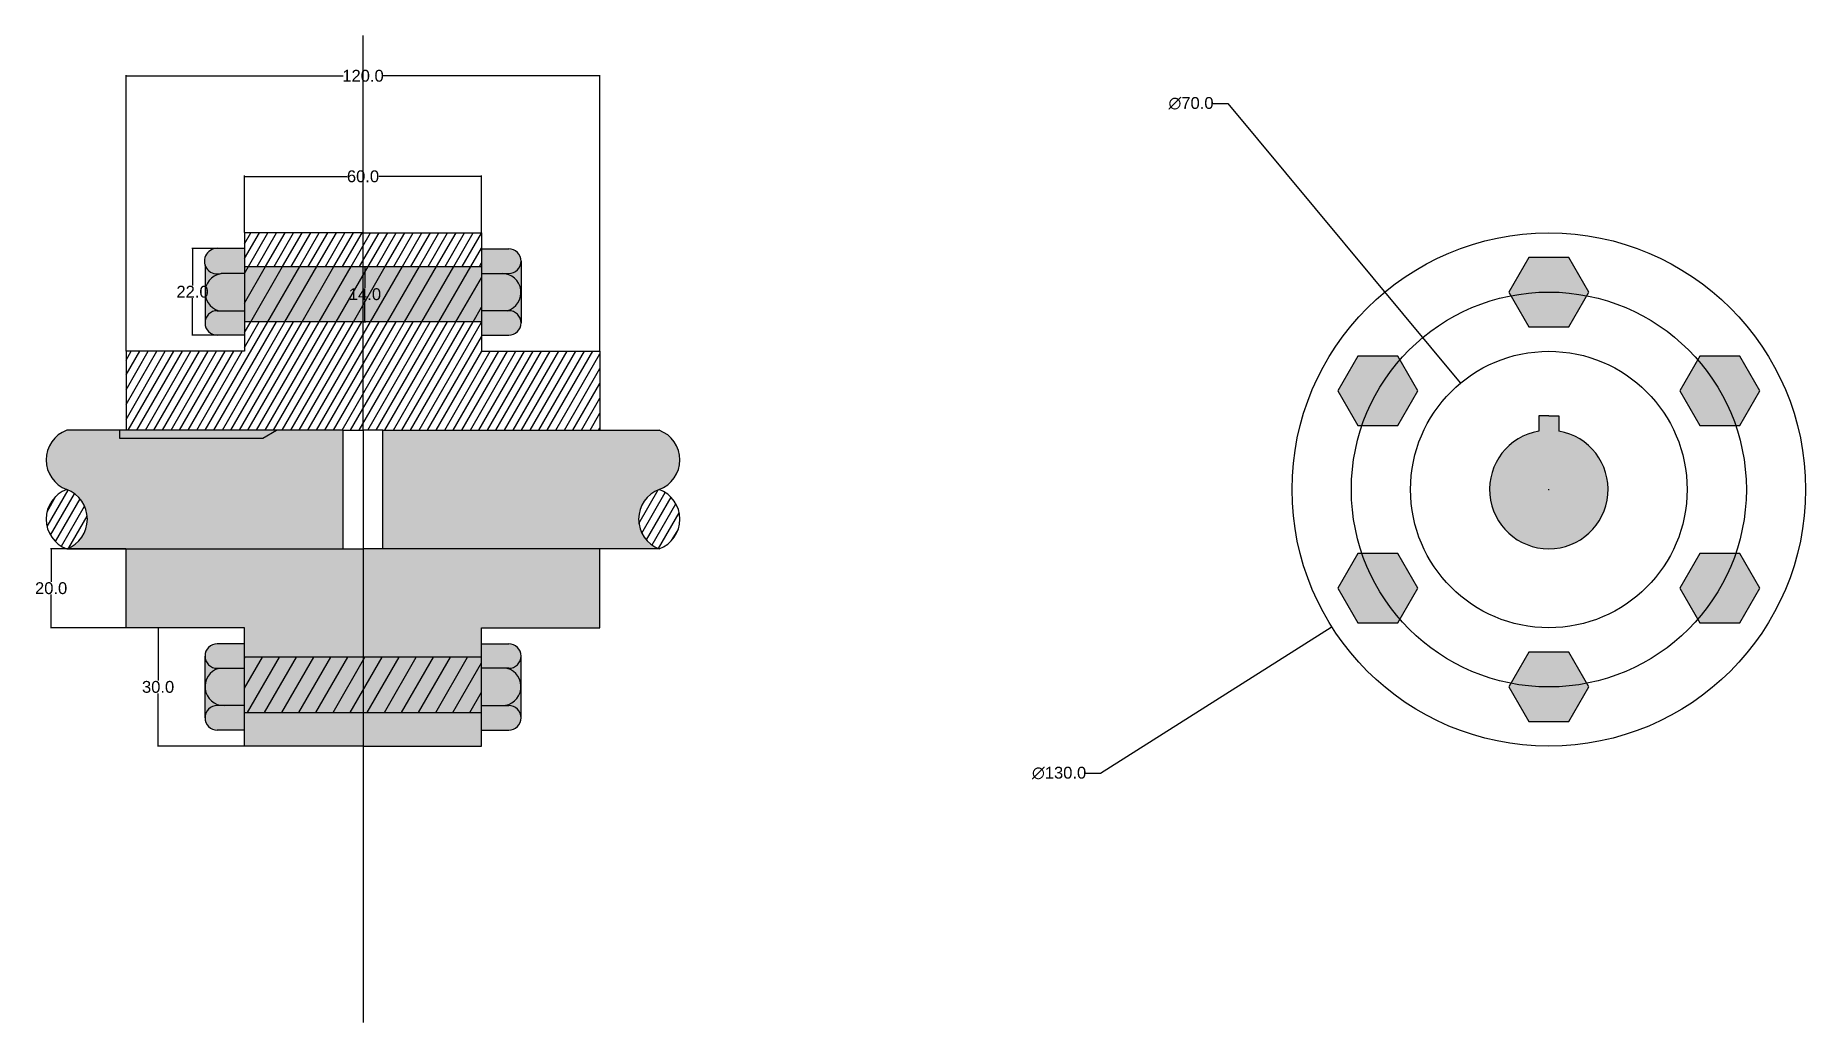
# Model space of a CAD drawing. Header units: inches. Extents: x -135 to 313, y -108 to 142.
import ezdxf

# ---------------------------------------------------------------- set-up
doc = ezdxf.new("R2010")
doc.units = ezdxf.units.IN
doc.header["$MEASUREMENT"] = 0
doc.styles.get("Standard").update_dxf_attribs({"font": 'arial.ttf'})
doc.dimstyles.get("Standard").update_dxf_attribs({"dimtxt": 3, "dimasz": 0.18, "dimexe": 0.18, "dimexo": 0.0625, "dimgap": 0.09, "dimtad": 0, "dimtih": 1, "dimtoh": 1, "dimdec": 1, "dimzin": 0, "dimdsep": 46, "dimtxsty": 'Standard', "dimcen": 0.09, "dimclrd": 1, "dimclrt": 4, "dimadec": 0, "dimazin": 0, "dimtfac": 1, "dimtdec": 1, "dimtofl": 0, "dimtmove": 0, "dimatfit": 3, "dimfxl": 1, "dimtolj": 1, "dimtzin": 0, "dimarcsym": 0})

# ---------------------------------------------------------------- blocks, each defined once
blk = doc.blocks.new('*U1')
blk.add_lwpolyline([(10.14, 0), (5.07, 8.78), (-5.07, 8.78), (-10.14, 0), (-5.07, -8.78), (5.07, -8.78)], close=True)
blk = doc.blocks.new('*U2')
at = {"color": 0, "linetype": 'ByBlock', "lineweight": -2, "transparency": 16777216}
blk.add_blockref('*U1', (247.77, 77.47), dxfattribs=at)
for p, rotation in [((204.47, 52.47), 59.99999999999999), ((291.07, 52.47), 299.9999999999999), ((204.47, 2.47), 120), ((291.07, 2.47), 240), ((247.77, -22.53), 180)]:
    blk.add_blockref('*U1', p, dxfattribs=dict(at, rotation=rotation))
blk = doc.blocks.new('*D4')
at = {"color": 0, "lineweight": -2, "transparency": 16777216}
for p, q in [((247.68, 27.47), (247.86, 27.47)), ((247.77, 27.38), (247.77, 27.56))]:
    blk.add_line(p, q, dxfattribs=at)
at = {"color": 1, "lineweight": -2, "transparency": 16777216}
for p, q in [((134.23, -44.34), (192.69, -7.37)), ((130.56, -44.34), (134.23, -44.34))]:
    blk.add_line(p, q, dxfattribs=at)
at = {"color": 1, "transparency": 16777216}
blk.add_solid([(192.67, -7.35), (192.7, -7.4), (192.84, -7.27)], dxfattribs=at)
at = {"layer": 'Defpoints', "color": 0, "transparency": 16777216}
for p in [(302.71, 62.22), (192.84, -7.27)]:
    blk.add_point(p, dxfattribs=at)
at = {"color": 4, "transparency": 16777216, "insert": (123.78, -44.34), "char_height": 3, "attachment_point": 5}
blk.add_mtext('\\A1;∅130.0', dxfattribs=at)
blk = doc.blocks.new('*D5')
at = {"color": 1, "lineweight": -2, "transparency": 16777216}
for p, q in [((162.8, 125.26), (166.47, 125.26)), ((166.47, 125.26), (225.28, 54.52))]:
    blk.add_line(p, q, dxfattribs=at)
at = {"color": 0, "lineweight": -2, "transparency": 16777216}
for p, q in [((247.68, 27.47), (247.86, 27.47)), ((247.77, 27.38), (247.77, 27.56))]:
    blk.add_line(p, q, dxfattribs=at)
at = {"color": 1, "transparency": 16777216}
blk.add_solid([(225.31, 54.54), (225.26, 54.5), (225.4, 54.39)], dxfattribs=at)
at = {"layer": 'Defpoints', "color": 0, "transparency": 16777216}
for p in [(225.4, 54.39), (270.15, 0.56)]:
    blk.add_point(p, dxfattribs=at)
at = {"color": 4, "transparency": 16777216, "insert": (157.18, 125.26), "char_height": 3, "attachment_point": 5}
blk.add_mtext('\\A1;∅70.0', dxfattribs=at)
blk = doc.blocks.new('*D6')
at = {"color": 0, "lineweight": -2, "transparency": 16777216}
for p, q in [((-82.45, 92.53), (-82.45, 106.95)), ((-22.45, 92.53), (-22.45, 106.95))]:
    blk.add_line(p, q, dxfattribs=at)
at = {"color": 1, "lineweight": -2, "transparency": 16777216}
for p, q in [((-82.27, 106.77), (-56.44, 106.77)), ((-22.63, 106.77), (-48.46, 106.77))]:
    blk.add_line(p, q, dxfattribs=at)
at = {"color": 1, "transparency": 16777216}
for points in [[(-82.27, 106.8), (-82.27, 106.74), (-82.45, 106.77)], [(-22.63, 106.8), (-22.63, 106.74), (-22.45, 106.77)]]:
    blk.add_solid(points, dxfattribs=at)
at = {"layer": 'Defpoints', "color": 0, "transparency": 16777216}
for p in [(-22.45, 106.77), (-82.45, 92.47), (-22.45, 92.47)]:
    blk.add_point(p, dxfattribs=at)
at = {"color": 4, "transparency": 16777216, "insert": (-52.45, 106.77), "char_height": 3, "attachment_point": 5}
blk.add_mtext('\\A1;60.0', dxfattribs=at)
blk = doc.blocks.new('*D7')
at = {"color": 0, "lineweight": -2, "transparency": 16777216}
for p, q in [((-112.45, 62.53), (-112.45, 132.41)), ((7.55, 62.53), (7.55, 132.41))]:
    blk.add_line(p, q, dxfattribs=at)
at = {"color": 1, "lineweight": -2, "transparency": 16777216}
for p, q in [((-112.27, 132.23), (-57.46, 132.23)), ((7.37, 132.23), (-47.45, 132.23))]:
    blk.add_line(p, q, dxfattribs=at)
at = {"color": 1, "transparency": 16777216}
for points in [[(-112.27, 132.26), (-112.27, 132.2), (-112.45, 132.23)], [(7.37, 132.26), (7.37, 132.2), (7.55, 132.23)]]:
    blk.add_solid(points, dxfattribs=at)
at = {"layer": 'Defpoints', "color": 0, "transparency": 16777216}
for p in [(7.55, 132.23), (-112.45, 62.47), (7.55, 62.47)]:
    blk.add_point(p, dxfattribs=at)
at = {"color": 4, "transparency": 16777216, "insert": (-52.45, 132.23), "char_height": 3, "attachment_point": 5}
blk.add_mtext('\\A1;120.0', dxfattribs=at)
blk = doc.blocks.new('*D8')
at = {"color": 0, "lineweight": -2, "transparency": 16777216}
for p, q in [((-82.51, -7.53), (-104.51, -7.53)), ((-82.51, -37.53), (-104.51, -37.53))]:
    blk.add_line(p, q, dxfattribs=at)
at = {"color": 1, "lineweight": -2, "transparency": 16777216}
for p, q in [((-104.33, -7.71), (-104.33, -20.91)), ((-104.33, -37.35), (-104.33, -24.15))]:
    blk.add_line(p, q, dxfattribs=at)
at = {"color": 1, "transparency": 16777216}
for points in [[(-104.36, -7.71), (-104.3, -7.71), (-104.33, -7.53)], [(-104.36, -37.35), (-104.3, -37.35), (-104.33, -37.53)]]:
    blk.add_solid(points, dxfattribs=at)
at = {"layer": 'Defpoints', "color": 0, "transparency": 16777216}
for p in [(-82.45, -7.53), (-104.33, -37.53), (-82.45, -37.53)]:
    blk.add_point(p, dxfattribs=at)
at = {"color": 4, "transparency": 16777216, "insert": (-104.33, -22.53), "char_height": 3, "attachment_point": 5}
blk.add_mtext('\\A1;30.0', dxfattribs=at)
blk = doc.blocks.new('*D9')
at = {"color": 0, "lineweight": -2, "transparency": 16777216}
for p, q in [((-112.51, 12.47), (-131.59, 12.47)), ((-112.51, -7.53), (-131.59, -7.53))]:
    blk.add_line(p, q, dxfattribs=at)
at = {"color": 1, "lineweight": -2, "transparency": 16777216}
for p, q in [((-131.41, 12.29), (-131.41, 4.09)), ((-131.41, -7.35), (-131.41, 0.85))]:
    blk.add_line(p, q, dxfattribs=at)
at = {"color": 1, "transparency": 16777216}
for points in [[(-131.44, 12.29), (-131.38, 12.29), (-131.41, 12.47)], [(-131.44, -7.35), (-131.38, -7.35), (-131.41, -7.53)]]:
    blk.add_solid(points, dxfattribs=at)
at = {"layer": 'Defpoints', "color": 0, "transparency": 16777216}
for p in [(-131.41, 12.47), (-112.45, 12.47), (-112.45, -7.53)]:
    blk.add_point(p, dxfattribs=at)
at = {"color": 4, "transparency": 16777216, "insert": (-131.41, 2.47), "char_height": 3, "attachment_point": 5}
blk.add_mtext('\\A1;20.0', dxfattribs=at)
blk = doc.blocks.new('*D10')
at = {"color": 0, "lineweight": -2, "transparency": 16777216}
for p, q in [((-52.39, 83.92), (-51.77, 83.92)), ((-52.39, 69.92), (-51.77, 69.92))]:
    blk.add_line(p, q, dxfattribs=at)
at = {"color": 1, "lineweight": -2, "transparency": 16777216}
for p, q in [((-51.95, 83.74), (-51.95, 78.55)), ((-51.95, 70.1), (-51.95, 75.3))]:
    blk.add_line(p, q, dxfattribs=at)
at = {"color": 1, "transparency": 16777216}
for points in [[(-51.98, 83.74), (-51.92, 83.74), (-51.95, 83.92)], [(-51.98, 70.1), (-51.92, 70.1), (-51.95, 69.92)]]:
    blk.add_solid(points, dxfattribs=at)
at = {"layer": 'Defpoints', "color": 0, "transparency": 16777216}
for p in [(-52.45, 83.92), (-52.45, 69.92), (-51.95, 69.92)]:
    blk.add_point(p, dxfattribs=at)
at = {"color": 4, "transparency": 16777216, "insert": (-51.95, 76.92), "char_height": 3, "attachment_point": 5}
blk.add_mtext('\\A1;14.0', dxfattribs=at)
blk = doc.blocks.new('*D13')
at = {"color": 0, "lineweight": -2, "transparency": 16777216}
for p, q in [((-82.51, 88.54), (-95.79, 88.54)), ((-82.51, 66.54), (-95.79, 66.54))]:
    blk.add_line(p, q, dxfattribs=at)
at = {"color": 1, "lineweight": -2, "transparency": 16777216}
for p, q in [((-95.61, 88.36), (-95.61, 79.16)), ((-95.61, 66.72), (-95.61, 75.92))]:
    blk.add_line(p, q, dxfattribs=at)
at = {"color": 1, "transparency": 16777216}
for points in [[(-95.64, 88.36), (-95.58, 88.36), (-95.61, 88.54)], [(-95.64, 66.72), (-95.58, 66.72), (-95.61, 66.54)]]:
    blk.add_solid(points, dxfattribs=at)
at = {"layer": 'Defpoints', "color": 0, "transparency": 16777216}
for p in [(-82.45, 88.54), (-95.61, 66.54), (-82.45, 66.54)]:
    blk.add_point(p, dxfattribs=at)
at = {"color": 4, "transparency": 16777216, "insert": (-95.61, 77.54), "char_height": 3, "attachment_point": 5}
blk.add_mtext('\\A1;22.0', dxfattribs=at)

msp = doc.modelspace()

# ---------------------------------------------------------------- hatches: boundary and pattern name
at = {"true_color": 0xed1f24}
h = msp.add_hatch(dxfattribs=at)
h.set_pattern_fill('ANSI31', color=240, scale=15, angle=15)
h.paths.add_polyline_path([(-52.45, 69.92), (-82.45, 69.92), (-82.45, 62.47), (-97.45, 62.47), (-112.45, 62.47), (-112.45, 42.47), (-57.45, 42.47), (-52.45, 42.47)])
h.paths.add_polyline_path([(-22.45, 92.47), (-52.45, 92.47), (-52.45, 83.92), (-22.45, 83.92)])
h.paths.add_polyline_path([(-52.45, 92.47), (-82.45, 92.47), (-82.45, 83.92), (-52.45, 83.92)])
h.paths.add_polyline_path([(7.55, 62.47), (-7.45, 62.47), (-22.45, 62.47), (-22.45, 69.92), (-52.45, 69.92), (-52.45, 42.47), (-47.45, 42.47), (7.55, 42.47)])
at = {"true_color": 0x139b48}
h = msp.add_hatch(color=114, dxfattribs=at)
h.dxf.hatch_style = 1
h.paths.add_polyline_path([(-82.45, 88.54), (-89.34, 88.54, 1.159344), (-88.4, 82.19), (-82.45, 82.19)])
h = msp.add_hatch(color=114, dxfattribs=at)
h.dxf.hatch_style = 1
h.paths.add_polyline_path([(-82.45, 88.4), (-89.34, 88.4, 1), (-89.34, 82.19), (-82.45, 82.19)])
h.paths.add_polyline_path([(-82.45, 82.19), (-87.64, 82.19, 0.869881), (-88.96, 72.76), (-82.45, 72.76)])
h.paths.add_polyline_path([(-82.45, 72.76), (-88.96, 72.76), (-89.34, 72.76, 1), (-89.34, 66.54), (-82.45, 66.54)])
h.paths.add_polyline_path([(-87.64, 82.19), (-89.34, 82.19, -0.414214), (-92.45, 85.3), (-92.45, 77.38, -0.414214)])
h.paths.add_polyline_path([(-89.34, 72.76), (-88.96, 72.76, -0.334972), (-92.45, 77.38), (-92.45, 69.65, -0.414214)])
h.paths.add_polyline_path([(-52.45, 83.92), (-82.45, 83.92), (-82.45, 82.19), (-82.45, 69.92), (-52.45, 69.92)])
h.paths.add_polyline_path([(-22.45, 83.92), (-52.45, 83.92), (-52.45, 69.92), (-22.45, 69.92)])
h.paths.add_polyline_path([(-52.45, -14.98), (-82.45, -14.98), (-82.45, -28.98), (-52.45, -28.98)])
h.paths.add_polyline_path([(-22.45, -14.98), (-52.45, -14.98), (-52.45, -28.98), (-22.45, -28.98)])
h.paths.add_polyline_path([(-82.45, -11.6), (-89.34, -11.6, 1), (-89.34, -17.81), (-82.45, -17.81), (-82.45, -14.98)])
h.paths.add_polyline_path([(-82.45, -17.81), (-88.96, -17.81, 0.869881), (-87.64, -27.24), (-82.45, -27.24)])
h.paths.add_polyline_path([(-82.45, -27.24), (-87.64, -27.24), (-89.34, -27.24, 1), (-89.34, -33.46), (-82.45, -33.46)])
h.paths.add_polyline_path([(-88.96, -17.81), (-89.34, -17.81, -0.414214), (-92.45, -14.7), (-92.45, -22.44, -0.334972)])
h.paths.add_polyline_path([(-92.45, -22.44), (-92.45, -30.35, -0.414214), (-89.34, -27.24), (-87.64, -27.24, -0.414214)])
at = {"true_color": 0x4554a5}
h = msp.add_hatch(color=175, dxfattribs=at)
h.dxf.hatch_style = 1
h.paths.add_polyline_path([(-15.56, -11.6), (-22.45, -11.6), (-22.45, -17.81), (-15.56, -17.81, 1)])
h.paths.add_polyline_path([(-15.94, -17.81), (-22.45, -17.81), (-22.45, -27.24), (-17.26, -27.24, 0.869881)])
h.paths.add_polyline_path([(-15.56, -27.24), (-22.45, -27.24), (-22.45, -33.46), (-15.56, -33.46, 1)])
h.paths.add_polyline_path([(-12.45, -14.7, -0.414214), (-15.56, -17.81), (-15.94, -17.81, -0.334972), (-12.45, -22.44)])
h.paths.add_polyline_path([(-12.45, -22.44, -0.414214), (-17.26, -27.24), (-15.56, -27.24, -0.414214), (-12.45, -30.35)])
h.paths.add_polyline_path([(-15.56, 88.4), (-22.45, 88.4), (-22.45, 82.19), (-15.56, 82.19, 1)])
h.paths.add_polyline_path([(-17.26, 82.19), (-22.45, 82.19), (-22.45, 72.76), (-15.94, 72.76, 0.869881)])
h.paths.add_polyline_path([(-15.56, 72.76), (-22.45, 72.76), (-22.45, 69.92), (-22.45, 66.54), (-15.56, 66.54, 1)])
h.paths.add_polyline_path([(-12.45, 77.38, -0.334972), (-15.94, 72.76), (-15.56, 72.76, -0.414214), (-12.45, 69.65)])
h.paths.add_polyline_path([(-12.45, 85.3, -0.414214), (-15.56, 82.19), (-17.26, 82.19, -0.414214), (-12.45, 77.38)])
at = {"true_color": 0x139b48}
h = msp.add_hatch(color=114, dxfattribs=at)
h.dxf.hatch_style = 1
h.paths.add_polyline_path([(252.84, 86.25), (242.7, 86.25), (237.63, 77.47), (238.17, 76.54, -0.096927), (257.38, 76.54), (257.91, 77.47)])
h.paths.add_polyline_path([(257.38, 76.54, 0.096927), (238.17, 76.54), (242.7, 68.69), (252.84, 68.69)])
h.paths.add_polyline_path([(285.47, 60.32), (280.94, 52.47), (286, 43.69), (295.07, 43.69, 0.096927)])
h.paths.add_polyline_path([(301.21, 52.47), (296.14, 61.25), (286, 61.25), (285.47, 60.32, -0.096927), (295.07, 43.69), (296.14, 43.69)])
h.paths.add_polyline_path([(295.07, 11.25), (286, 11.25), (280.94, 2.47), (285.47, -5.38, 0.096927)])
h.paths.add_polyline_path([(296.14, 11.25), (295.07, 11.25, -0.096927), (285.47, -5.38), (286, -6.31), (296.14, -6.31), (301.21, 2.47)])
h.paths.add_polyline_path([(257.91, -22.53), (257.38, -21.6, -0.096927), (238.17, -21.6), (237.63, -22.53), (242.7, -31.31), (252.84, -31.31)])
h.paths.add_polyline_path([(252.84, -13.75), (242.7, -13.75), (238.17, -21.6, 0.096927), (257.38, -21.6)])
h.paths.add_polyline_path([(200.48, 11.25), (199.4, 11.25), (194.33, 2.47), (199.4, -6.31), (209.54, -6.31), (210.08, -5.38, -0.096927)])
h.paths.add_polyline_path([(209.54, 11.25), (200.48, 11.25, 0.096927), (210.08, -5.38), (214.61, 2.47)])
h.paths.add_polyline_path([(210.08, 60.32), (209.54, 61.25), (199.4, 61.25), (194.33, 52.47), (199.4, 43.69), (200.48, 43.69, -0.096927)])
h.paths.add_polyline_path([(214.61, 52.47), (210.08, 60.32, 0.096927), (200.48, 43.69), (209.54, 43.69)])
h = msp.add_hatch(dxfattribs=at)
h.set_pattern_fill('ANSI31', color=114, scale=30, angle=15)
h.paths.add_polyline_path([(-52.45, 83.92), (-82.45, 83.92), (-82.45, 69.92), (-52.45, 69.92)])
h.paths.add_polyline_path([(-22.45, 83.92), (-52.45, 83.92), (-52.45, 69.92), (-22.45, 69.92)])
h.paths.add_polyline_path([(-52.45, -14.98), (-82.45, -14.98), (-82.45, -28.98), (-52.45, -28.98)])
h.paths.add_polyline_path([(-22.45, -14.98), (-52.45, -14.98), (-52.45, -28.98), (-22.45, -28.98)])
at = {"true_color": 0xa953a0}
h = msp.add_hatch(color=215, dxfattribs=at)
h.dxf.hatch_style = 1
h.paths.add_polyline_path([(250.31, 42.26), (250.32, 46.09), (247.77, 46.09), (245.23, 46.09), (245.24, 42.26, 11.744962)])
h = msp.add_hatch(color=215, dxfattribs=at)
h.dxf.hatch_style = 1
h.paths.add_polyline_path([(-57.45, 42.47), (-74.33, 42.47), (-77.8, 40.51), (-114.09, 40.51), (-114.09, 42.47), (-127.45, 42.47, 0.695482), (-127.45, 27.47, -0.695482), (-127.45, 12.47), (-57.45, 12.47)])
h.paths.add_polyline_path([(22.55, 27.47, 0.695482), (22.55, 42.47), (-47.45, 42.47), (-47.45, 12.47), (22.55, 12.47, -0.695482)])
h.paths.add_polyline_path([(-52.45, 12.47), (-57.45, 12.47), (-112.45, 12.47), (-112.45, -7.53), (-97.45, -7.53), (-52.45, -7.53)])
h.paths.add_polyline_path([(7.55, 12.47), (-47.45, 12.47), (-52.45, 12.47), (-52.45, -7.53), (-7.45, -7.53), (7.55, -7.53)])
h.paths.add_polyline_path([(-52.45, -28.98), (-82.45, -28.98), (-82.45, -37.53), (-52.45, -37.53)])
h.paths.add_polyline_path([(-22.45, -28.98), (-52.45, -28.98), (-52.45, -37.53), (-22.45, -37.53)])
at = {"true_color": 0xf1eb1f}
h = msp.add_hatch(color=2, dxfattribs=at)
h.dxf.hatch_style = 1
h.paths.add_polyline_path([(-74.33, 42.47), (-114.09, 42.47), (-114.09, 40.51), (-77.8, 40.51)])
at = {"true_color": 0x939598}
h = msp.add_hatch(dxfattribs=at)
h.set_pattern_fill('ANSI31', color=252, scale=15, angle=15)
h.paths.add_polyline_path([(-127.45, 27.47, 0.695482), (-127.45, 12.47, 0.695482)])
h.paths.add_polyline_path([(22.55, 27.47, 0.695482), (22.55, 12.47, 0.695482)])
at = {"true_color": 0xa953a0}
h = msp.add_hatch(color=215, dxfattribs=at)
h.dxf.hatch_style = 1
h.paths.add_polyline_path([(-52.45, 12.47), (-57.45, 12.47), (-112.45, 12.47), (-112.45, -7.53), (-97.45, -7.53), (-82.45, -7.53), (-82.45, -14.98), (-52.45, -14.98)])
h.paths.add_polyline_path([(-22.45, -7.53), (-7.45, -7.53), (7.55, -7.53), (7.55, 12.47), (-47.45, 12.47), (-52.45, 12.47), (-52.45, -14.98), (-22.45, -14.98)])

# ---------------------------------------------------------------- linework, layer by layer
for p, q in [((-52.45, 42.47), (-52.45, 142.47)), ((-52.45, 92.47), (-82.45, 92.47)), ((-82.45, 92.47), (-82.45, 62.47)), ((-52.45, 62.47), (-52.45, 92.47)), ((-52.45, 92.47), (-22.45, 92.47)), ((-22.45, 92.47), (-22.45, 62.47)), ((-82.45, 88.54), (-89.34, 88.54)), ((-22.45, 88.4), (-15.56, 88.4)), ((-12.45, 85.3), (-12.45, 69.65)), ((-92.45, 84.35), (-92.45, 69.65)), ((-82.45, 82.19), (-88.4, 82.19)), ((-82.45, 83.92), (-22.45, 83.92)), ((-22.45, 83.92), (-22.45, 69.92)), ((-22.45, 82.19), (-15.56, 82.19)), ((-89.34, 72.76), (-82.45, 72.76)), ((-52.45, 42.47), (-52.45, 72.47)), ((-15.56, 72.76), (-22.45, 72.76)), ((-22.45, 69.92), (-82.45, 69.92)), ((-82.45, 66.54), (-89.34, 66.54)), ((-22.45, 66.54), (-15.56, 66.54)), ((-97.45, 62.47), (-112.45, 62.47)), ((-112.45, 62.47), (-112.45, 42.47)), ((-82.45, 62.47), (-97.45, 62.47)), ((-22.45, 62.47), (-7.45, 62.47)), ((-7.45, 62.47), (7.55, 62.47)), ((7.55, 62.47), (7.55, 42.47)), ((247.77, 46.09), (245.23, 46.09)), ((245.23, 46.09), (245.24, 42.26)), ((247.77, 46.09), (250.32, 46.09)), ((250.32, 46.09), (250.31, 42.26)), ((-57.45, 42.47), (-127.45, 42.47)), ((-114.09, 42.47), (-114.09, 40.51)), ((-114.09, 40.51), (-77.8, 40.51)), ((-77.8, 40.51), (-74.33, 42.47)), ((-57.45, 12.47), (-57.45, 42.47)), ((-57.45, 42.47), (-52.45, 42.47)), ((-52.45, 42.47), (-52.45, -107.53)), ((-47.45, 42.47), (-52.45, 42.47)), ((-47.45, 12.47), (-47.45, 42.47)), ((-47.45, 42.47), (22.55, 42.47)), ((-127.45, 12.47), (-57.45, 12.47)), ((-112.45, -7.53), (-112.45, 12.47)), ((-57.45, 12.47), (-52.45, 12.47)), ((-47.45, 12.47), (-52.45, 12.47)), ((22.55, 12.47), (-47.45, 12.47)), ((7.55, -7.53), (7.55, 12.47)), ((-97.45, -7.53), (-112.45, -7.53)), ((-82.45, -7.53), (-97.45, -7.53)), ((-82.45, -37.53), (-82.45, -7.53)), ((-22.45, -7.53), (-7.45, -7.53)), ((-22.45, -37.53), (-22.45, -7.53)), ((-7.45, -7.53), (7.55, -7.53)), ((-82.45, -11.6), (-89.34, -11.6)), ((-22.45, -11.6), (-15.56, -11.6)), ((-92.45, -30.35), (-92.45, -14.7)), ((-89.34, -17.81), (-82.45, -17.81)), ((-22.45, -14.98), (-82.45, -14.98)), ((-15.56, -17.81), (-22.45, -17.81)), ((-12.45, -30.35), (-12.45, -14.7)), ((-82.45, -27.24), (-89.34, -27.24)), ((-82.45, -28.98), (-22.45, -28.98)), ((-22.45, -27.24), (-15.56, -27.24)), ((-82.45, -33.46), (-89.34, -33.46)), ((-22.45, -33.46), (-15.56, -33.46)), ((-52.45, -37.53), (-82.45, -37.53)), ((-52.45, -37.53), (-22.45, -37.53))]:
    msp.add_line(p, q)
for radius in [65, 50, 35]:
    msp.add_circle((247.77, 27.47), radius)
for centre, radius, start, end in [((-89.34, 85.3), 3.25, 90, 286.8814), ((-15.56, 85.3), 3.11, 270, 90), ((-87.64, 77.38), 4.81, 90, 254.0776), ((-17.26, 77.38), 4.81, 285.9224, 90), ((-89.34, 69.65), 3.11, 90, 270), ((-15.56, 69.65), 3.11, 270, 90), ((-124.67, 34.97), 8, 110.3641, 249.6359), ((19.76, 34.97), 8, 290.3641, 69.6359), ((247.77, 27.47), 15, 99.7332, 80.2668), ((-124.67, 19.97), 8, 110.3641, 249.6359), ((-130.24, 19.97), 8, 290.3641, 69.6359), ((25.33, 19.97), 8, 110.3641, 249.6359), ((19.76, 19.97), 8, 290.3641, 69.6359), ((-89.34, -14.7), 3.11, 90, 270), ((-15.56, -14.7), 3.11, 270, 90), ((-87.64, -22.44), 4.81, 105.9224, 270), ((-17.26, -22.44), 4.81, 270, 74.0776), ((-89.34, -30.35), 3.11, 90, 270), ((-15.56, -30.35), 3.11, 270, 90)]:
    msp.add_arc(centre, radius, start, end)

# ---------------------------------------------------------------- block references
msp.add_blockref('*U2', (0, 0))

# ---------------------------------------------------------------- dimensions: what is measured, and where the dimension line sits
for base, p1, p2, picture, middle in [((7.55, 132.23), (-112.45, 62.47), (7.55, 62.47), '*D7', (-52.45, 132.23)), ((-22.45, 106.77), (-82.45, 92.47), (-22.45, 92.47), '*D6', (-52.45, 106.77))]:
    dim = msp.add_linear_dim(base=base, p1=p1, p2=p2, dimstyle='Standard')
    dim.commit()
    dim.dimension.update_dxf_attribs({"geometry": picture, "text_midpoint": middle})
for p1, p2, picture, middle in [((270.15, 0.56), (225.4, 54.39), '*D5', (157.18, 125.26)), ((302.71, 62.22), (192.84, -7.27), '*D4', (123.78, -44.34))]:
    dim = msp.add_diameter_dim_2p(p1=p1, p2=p2, dimstyle='Standard')
    dim.commit()
    dim.dimension.update_dxf_attribs({"geometry": picture, "text_midpoint": middle, "dimtype": 163})
for base, p1, p2, picture, middle in [((-95.61, 66.54), (-82.45, 88.54), (-82.45, 66.54), '*D13', (-95.61, 77.54)), ((-51.95, 69.92), (-52.45, 83.92), (-52.45, 69.92), '*D10', (-51.95, 76.92)), ((-131.41, 12.47), (-112.45, -7.53), (-112.45, 12.47), '*D9', (-131.41, 2.47)), ((-104.33, -37.53), (-82.45, -7.53), (-82.45, -37.53), '*D8', (-104.33, -22.53))]:
    dim = msp.add_linear_dim(base=base, p1=p1, p2=p2, angle=90, dimstyle='Standard')
    dim.commit()
    dim.dimension.update_dxf_attribs({"geometry": picture, "text_midpoint": middle})

doc.saveas('drawing.dxf')
